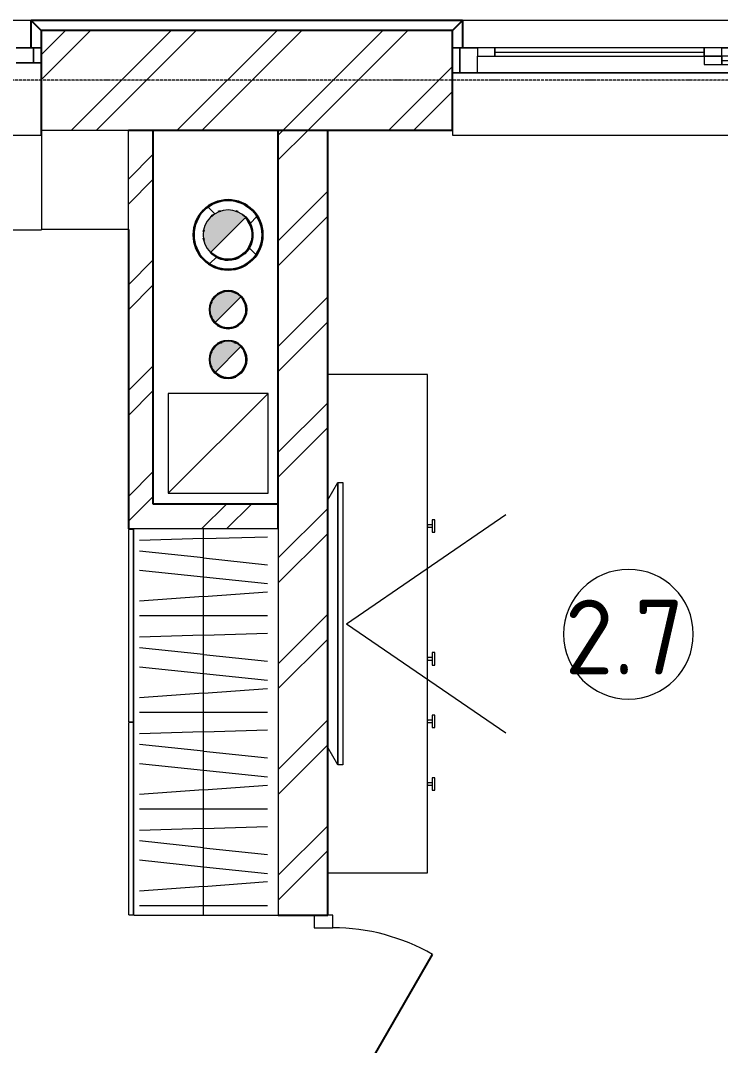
# Model space of a CAD drawing. Header units: millimetres. Extents: x -5016 to 62834, y -6019 to 88916.
# Drawn here: x 54568 to 57375, y 49927 to 54040 of the extents above; entities that cross this region are included whole.
import ezdxf

# ---------------------------------------------------------------- set-up
doc = ezdxf.new("R2010")
doc.units = ezdxf.units.MM
doc.linetypes.add('Осевая 12-2-2', pattern=[16, 12, -2, 0, -2])
for name, color, linetype, lineweight in [('A-AREA-IDEN', 8, 'Continuous', 13), ('A-COLS', 8, 'Continuous', 13), ('A-DETL-GENF', 9, 'Continuous', 13), ('A-DOOR', 8, 'Continuous', 13), ('A-GLAZ', 8, 'Continuous', 13), ('A-WALL', 8, 'Continuous', 13), ('A-WALL-PATT', 8, 'Continuous', 13), ('I-FURN', 9, 'Continuous', 13), ('M-EQPM', 9, 'Continuous', 13), ('S-GRID', 8, 'Continuous', 13), ('АР_подложка', 8, 'Continuous', 13)]:
    doc.layers.add(name, color=color, linetype=linetype, lineweight=lineweight)
doc.layers.add('A-DETL', color=9, linetype='Continuous', lineweight=13, true_color=0xc200a600)
doc.styles.add('GOST Common', font='GOST_Common.ttf', dxfattribs={"height": 300})
pattern_1 = [(45, (0, 0), (-212.132, 212.132), []), (45, (0, 100), (-212.132, 212.132), [])]

# ---------------------------------------------------------------- blocks, each defined once
blk = doc.blocks.new('INT 15 Тумба - INT 15 Тумба-1564459-Этаж 2 - Планировка')
at = {"layer": 'I-FURN'}
for p, q in [((-1000, 200), (-1000, -200)), ((1000, -200), (1000, 200)), ((-1000, -200), (1000, -200)), ((-648, -200), (-648, -221)), ((-645.5, -200), (-648, -200)), ((-647.8, -200), (-648, -200)), ((-638, -200), (-640.5, -200)), ((-638, -200), (-638.2, -200)), ((-638, -221), (-638, -200)), ((-397, -200), (-397, -221)), ((-394.5, -200), (-397, -200)), ((-396.8, -200), (-397, -200)), ((-387, -200), (-389.5, -200)), ((-387, -200), (-387.2, -200)), ((-387, -221), (-387, -200)), ((-146, -200), (-146, -221)), ((-143.5, -200), (-146, -200)), ((-145.8, -200), (-146, -200)), ((-136, -200), (-138.5, -200)), ((-136, -200), (-136.2, -200)), ((-136, -221), (-136, -200)), ((387, -200), (387, -221)), ((389.5, -200), (387, -200)), ((387.2, -200), (387, -200)), ((397, -200), (394.5, -200)), ((397, -200), (396.8, -200)), ((397, -221), (397, -200)), ((-618, -218), (-668, -218)), ((-668, -218), (-668, -230)), ((-668, -230), (-618, -230)), ((-618, -230), (-618, -218)), ((-367, -218), (-417, -218)), ((-417, -218), (-417, -230)), ((-417, -230), (-367, -230)), ((-367, -230), (-367, -218)), ((-116, -218), (-166, -218)), ((-166, -218), (-166, -230)), ((-166, -230), (-116, -230)), ((-116, -230), (-116, -218)), ((417, -218), (367, -218)), ((367, -218), (367, -230)), ((367, -230), (417, -230)), ((417, -230), (417, -218))]:
    blk.add_line(p, q, dxfattribs=at)
blk = doc.blocks.new('ТВ - Плоский экран1 - ТВ 60_ 3-1356783-Этаж 2 - Планировка')
at = {"layer": 'M-EQPM'}
for p, q in [((-570.5, 18.5), (-500.5, 58.5)), ((492.6, 58.5), (562.6, 18.5)), ((-570.5, -1.5), (-570.5, 18.5)), ((-570.5, 18.5), (562.6, 18.5)), ((562.6, 18.5), (-570.5, 18.5)), ((562.6, 18.5), (562.6, -1.5)), ((562.6, -1.5), (-570.5, -1.5)), ((-3.9, -16.5), (-441.8, -655.4)), ((-3.9, -16.5), (433.9, -655.4))]:
    blk.add_line(p, q, dxfattribs=at)
blk = doc.blocks.new('INT 20 Окно раздвижное 3ст - INT 20 Окно раздвижное 3ст 3000-3000-1568856-Этаж 2 - Планировка')
at = {"layer": 'A-GLAZ'}
for p, q in [((1460, 240), (-1460, 240)), ((-1500, 130), (-1400, 130)), ((-1470, 130), (-1500, 130)), ((-1470, 30), (-1470, 130)), ((-1400, 130), (-1470, 130)), ((-1470, 130), (-1470, 30)), ((-1400, 130), (-1470, 130)), ((-1470, 130), (-1470, 30)), ((-1330, 130), (-1400, 130)), ((-1400, 130), (-1400, 96.7)), ((-1330, 96.7), (-1330, 130)), ((-490, 130), (-1330, 130)), ((-1330, 130), (-1330, 96.7)), ((-420, 130), (-490, 130)), ((-490, 130), (-490, 96.7)), ((-490, 96.7), (-490, 130)), ((-420, 96.7), (-420, 130)), ((-420, 130), (1500, 130)), ((1470, 130), (-420, 130)), ((1400, 130), (1400, 63.3)), ((1470, 130), (1400, 130)), ((1500, 130), (1470, 130)), ((1470, 130), (1470, 30)), ((1470, 30), (1470, 130)), ((1470, 30), (1470, 130)), ((-1400, 96.7), (-1330, 96.7)), ((-1400, 30), (-1400, 96.7)), ((-1330, 113.3), (-490, 113.3)), ((-1330, 96.7), (-490, 96.7)), ((-420, 96.7), (-490, 96.7)), ((-490, 96.7), (-490, 63.3)), ((-490, 96.7), (-420, 96.7)), ((-420, 63.3), (-420, 96.7)), ((420, 96.7), (-420, 96.7)), ((-420, 96.7), (-420, 63.3)), ((490, 96.7), (420, 96.7)), ((420, 96.7), (420, 63.3)), ((420, 63.3), (420, 96.7)), ((490, 63.3), (490, 96.7)), ((-490, 63.3), (-420, 63.3)), ((-420, 80), (420, 80)), ((-420, 63.3), (420, 63.3)), ((420, 63.3), (490, 63.3)), ((490, 63.3), (420, 63.3)), ((420, 63.3), (420, 30)), ((490, 30), (490, 63.3)), ((1330, 63.3), (490, 63.3)), ((490, 63.3), (490, 30)), ((490, 46.7), (1330, 46.7)), ((1400, 63.3), (1330, 63.3)), ((1330, 63.3), (1330, 30)), ((1330, 30), (1330, 63.3)), ((1400, 30), (1400, 63.3)), ((-1500, 30), (-1470, 30)), ((420, 30), (-1500, 30)), ((-1470, 30), (420, 30)), ((-1470, 30), (-1400, 30)), ((420, 30), (490, 30)), ((490, 30), (1330, 30)), ((1330, 30), (1400, 30)), ((1500, 30), (1400, 30)), ((1400, 30), (1470, 30)), ((1400, 30), (1470, 30)), ((1470, 30), (1500, 30)), ((-1500, -200), (-1500, -220)), ((1500, -220), (1500, -200)), ((-1500, -220), (1500, -220)), ((850, -240), (880, -210)), ((850, -240), (880, -270)), ((850, -240), (970, -240))]:
    blk.add_line(p, q, dxfattribs=at)
blk = doc.blocks.new('INT 20 Откосы окон снаружи Прямоугольник - INT 20 Откосы окон снаружи Прямоугольник-1566585-Этаж 2 - Планировка')
at = {"layer": 'A-WALL', "lineweight": 25}
for p, q in [((-1476.7, 30), (-1476.7, -80)), ((1443.3, -80), (1443.3, 30))]:
    blk.add_line(p, q, dxfattribs=at)
blk = doc.blocks.new('INT 19 Дверь межкомнатная одностворчатая - 900 х 2370 _800_ Глухое Л-НАР-1569067-Этаж 2 - Планировка')
at = {"layer": 'A-DOOR', "lineweight": 25}
blk.add_line((400, 120), (-292.8, 520), dxfattribs=at)
at = {"layer": 'A-DOOR'}
for p, q in [((-400, 120), (-450, 120)), ((-450, 120), (-450, 45)), ((-400, 45), (-400, 120)), ((400, 45), (400, 120)), ((400, 120), (450, 120)), ((450, 120), (450, 45)), ((-450, 45), (-400, 45)), ((450, 45), (400, 45))]:
    blk.add_line(p, q, dxfattribs=at)
blk.add_arc((400, 120), 800, 150, 180, dxfattribs=at)
blk = doc.blocks.new('INT 20 Окно Прямоугольник 1ст - INT 20 Окно Прямоугольник 1ст 1000-3000h остекление-V7-Этаж 2 - Планировка')
at = {"layer": 'A-GLAZ'}
for p, q in [((460, 240), (-460, 240)), ((-500, 130), (-400, 130)), ((-470, 130), (-500, 130)), ((-470, 70), (-470, 130)), ((-400, 130), (-470, 130)), ((-470, 130), (-470, 70)), ((400, 130), (500, 130)), ((470, 130), (400, 130)), ((500, 130), (470, 130)), ((470, 130), (470, 70)), ((470, 70), (470, 130)), ((-500, 70), (-470, 70)), ((-400, 70), (-500, 70)), ((-470, 70), (-400, 70)), ((500, 70), (400, 70)), ((400, 70), (470, 70)), ((470, 70), (500, 70)), ((500, -220), (500, -200)), ((-500, -220), (500, -220))]:
    blk.add_line(p, q, dxfattribs=at)
blk = doc.blocks.new('INT 20 Откосы окон снаружи Прямоугольник - INT 20 Откосы окон снаружи Прямоугольник-1566574-Этаж 2 - Планировка')
at = {"layer": 'A-WALL', "lineweight": 25}
for p, q in [((-476.7, 30), (-476.7, -80)), ((443.3, -80), (443.3, 30))]:
    blk.add_line(p, q, dxfattribs=at)
blk = doc.blocks.new('INT 18 Шкаф-ящики - INT 18 Шкаф-ящики-1565588-Этаж 2 - Планировка')
at = {"layer": 'I-FURN'}
for p, q in [((500.75, 320), (-500.75, 320)), ((-500.75, 320), (-500.75, 318)), ((500.75, 318), (500.75, 320))]:
    blk.add_line(p, q, dxfattribs=at)
blk = doc.blocks.new('INT 18 Шкаф - INT 18 Шкаф-1609325-Этаж 2 - Планировка')
at = {"layer": 'I-FURN'}
for p, q in [((-174.25, 48), (-174.25, -350)), ((-174.25, 48), (174.25, 48)), ((174.25, -350), (174.25, 48)), ((174.25, -350), (-174.25, -350))]:
    blk.add_line(p, q, dxfattribs=at)
blk = doc.blocks.new('INT 18 Шкаф - INT 18 Шкаф-1610279-Этаж 2 - Планировка')
at = {"layer": 'A-DETL-GENF'}
for p, q in [((-736.3, -307), (-736.3, 207)), ((-658.8, -50), (-677.6, 207)), ((-581.3, -50), (-554.3, 207)), ((-503.8, -50), (-476.8, 207)), ((-426.3, -50), (-434.1, 207)), ((-348.8, -307), (-348.8, 207)), ((-271.3, -50), (-290.1, 207)), ((-193.8, -50), (-166.8, 207)), ((-116.3, -50), (-89.2, 207)), ((-38.8, -50), (-46.6, 207)), ((38.8, -307), (38.8, 207)), ((116.3, -50), (97.4, 207)), ((193.8, -50), (220.8, 207)), ((271.3, -50), (298.3, 207)), ((348.8, -50), (340.9, 207)), ((426.3, -307), (426.3, 207)), ((503.8, -50), (484.9, 207)), ((581.3, -50), (608.3, 207)), ((658.8, -50), (685.8, 207)), ((736.3, -50), (728.4, 207)), ((-775, -50), (-387.5, -50)), ((-658.8, -50), (-639.9, -307)), ((-608.3, -307), (-581.3, -50)), ((-503.8, -50), (-530.8, -307)), ((-426.3, -50), (-418.4, -307)), ((-387.5, -50), (0, -50)), ((-271.3, -50), (-252.4, -307)), ((-220.8, -307), (-193.8, -50)), ((-116.3, -50), (-143.3, -307)), ((-38.8, -50), (-30.9, -307)), ((0, -50), (387.5, -50)), ((116.3, -50), (135.1, -307)), ((166.8, -307), (193.8, -50)), ((271.3, -50), (244.3, -307)), ((348.8, -50), (356.6, -307)), ((387.5, -50), (775, -50)), ((503.8, -50), (522.6, -307)), ((554.3, -307), (581.3, -50)), ((658.8, -50), (631.8, -307)), ((736.3, -50), (744.1, -307))]:
    blk.add_line(p, q, dxfattribs=at)
at = {"layer": 'I-FURN'}
for p, q in [((-773.5, 250), (-0.8, 250)), ((-773.5, 250), (-773.5, 232)), ((-0.8, 232), (-0.8, 250)), ((0.8, 250), (773.5, 250)), ((0.8, 250), (0.8, 232)), ((773.5, 232), (773.5, 250)), ((-775, 230), (-775, -350)), ((-775, 230), (775, 230)), ((-0.8, 232), (-773.5, 232)), ((773.5, 232), (0.8, 232)), ((775, -350), (775, 230)), ((775, -350), (-775, -350))]:
    blk.add_line(p, q, dxfattribs=at)
blk = doc.blocks.new('INT Марка помещения - Номер помещения _ Площадь _ Имя-1615504-Этаж 2 - Планировка')
at = {"layer": 'A-AREA-IDEN'}
for start, end in [(360, 180), (180, 360)]:
    blk.add_arc((0, 0), 2.6, start, end, dxfattribs=at)
blk = doc.blocks.new('АР_plan2')
at = {"layer": 'A-COLS'}
h = blk.add_hatch(dxfattribs=at)
h.set_pattern_fill('FP_4', color=256, style=0, pattern_type=2)
h.set_pattern_definition([(45, (0, 0), (-141.4214, 141.4214), []), (135, (0, 0), (-141.4214, -141.4214), [])])
h.paths.add_polyline_path([(17568.2, 17714.6), (17607.1, 17720.2), (17642.8, 17736.6), (17672.5, 17762.3), (17693.7, 17795.3), (17704.8, 17834.9), (17704.8, 17872.3), (17693.7, 17910), (17672.5, 17943), (17642.8, 17968.7), (17607.1, 17985.1), (17568.2, 17990.6), (17529.3, 17985.1), (17492.2, 17967.5), (17463.9, 17943), (17442.7, 17910), (17431.6, 17872.3), (17431.6, 17833), (17442.7, 17795.3), (17463.9, 17762.3), (17493.6, 17736.6), (17529.3, 17720.2), (17554.5, 17716.6)])
h.paths.add_polyline_path([(17568.2, 17752.6), (17534, 17758.7), (17503.9, 17776), (17481.6, 17802.6), (17471.6, 17826.8), (17468.2, 17852.6), (17471.6, 17878.5), (17481.6, 17902.6), (17497.5, 17923.4), (17518.2, 17939.2), (17542.3, 17949.2), (17568.2, 17952.6), (17594.1, 17949.2), (17618.2, 17939.2), (17638.1, 17922.5), (17654.8, 17902.6), (17666.7, 17870), (17666.5, 17834.9), (17654.8, 17802.6), (17632.5, 17776), (17602.4, 17758.7)])
at = {"layer": 'A-DETL-GENF'}
for points in [[(17497.5, 17781.9), (17638.9, 17923.4), (17618.2, 17939.2), (17594.1, 17949.2), (17568.2, 17952.6), (17542.3, 17949.2), (17518.2, 17939.2), (17497.5, 17923.4), (17481.6, 17902.6), (17471.6, 17878.5), (17468.2, 17852.6), (17471.6, 17826.8), (17481.6, 17802.6)], [(17516.6, 17501), (17619.8, 17604.3), (17604.7, 17615.9), (17587.1, 17623.2), (17568.2, 17625.6), (17549.3, 17623.2), (17531.7, 17615.9), (17516.6, 17604.3), (17505, 17589.1), (17497.4, 17569.7), (17495.2, 17552.6), (17497.7, 17533.7), (17505, 17516.1)], [(17516.6, 17301), (17619.8, 17404.3), (17604.7, 17415.9), (17587.1, 17423.2), (17568.2, 17425.6), (17549.3, 17423.2), (17531.7, 17415.9), (17516.6, 17404.3), (17505, 17389.1), (17497.7, 17371.5), (17495.2, 17352.6), (17497.7, 17333.7), (17505, 17316.1), (17513.9, 17304.5)]]:
    blk.add_hatch(color=256, dxfattribs=at).paths.add_polyline_path(points)
at = {"layer": 'A-WALL-PATT', "lineweight": 9}
h = blk.add_hatch(dxfattribs=at)
h.set_pattern_fill('FP_1', color=256, style=0, pattern_type=2)
h.set_pattern_definition(pattern_1)
h.paths.add_polyline_path([(21468.2, 18272.6), (21968.2, 18272.6), (21968.2, 18672.6), (21468.2, 18672.6)])
h.paths.add_polyline_path([(18096, 18272.6), (18468.2, 18272.6), (18468.2, 18672.6), (16818.2, 18672.6), (16818.2, 18272.6), (17373.9, 18272.6)])
h.paths.add_polyline_path([(15818.2, 18272.6), (15818.2, 18672.6), (14568.2, 18672.6), (14568.2, 18272.6), (15207.8, 18272.6)])
h = blk.add_hatch(dxfattribs=at)
h.set_pattern_fill('FP_1', color=256, style=0, pattern_type=2)
h.set_pattern_definition(pattern_1)
h.paths.add_polyline_path([(17168.2, 16772.6), (17268.2, 16772.6), (17268.2, 18272.6), (17168.2, 18272.6), (17168.2, 17039.3)])
h = blk.add_hatch(dxfattribs=at)
h.set_pattern_fill('FP_1', color=256, style=0, pattern_type=2)
h.set_pattern_definition(pattern_1)
h.paths.add_polyline_path([(17968.2, 13722.6), (17968.2, 14222.6), (17768.2, 14222.6), (17768.2, 13722.6)])
h.paths.add_polyline_path([(17968.2, 15122.6), (17968.2, 18272.6), (17768.2, 18272.6), (17768.2, 16672.6), (17769.7, 16672.6), (17769.7, 15122.6)])
h = blk.add_hatch(dxfattribs=at)
h.set_pattern_fill('FP_1', color=256, style=0, pattern_type=2)
h.set_pattern_definition(pattern_1)
h.paths.add_polyline_path([(17768.2, 16672.6), (17768.2, 16772.6), (17168.2, 16772.6), (17168.2, 16672.6), (17189.7, 16672.6)])
at = {"layer": 'A-COLS', "lineweight": 25}
for centre, radius, start, end in [((17568.2, 17852.6), 140, 90, 270), ((17568.2, 17852.6), 138, 90, 270), ((17568.2, 17852.6), 138, 90, 270), ((17568.2, 17852.6), 140, 270, 90), ((17568.2, 17852.6), 138, 270, 90), ((17568.2, 17852.6), 138, 270, 90), ((17568.2, 17852.6), 100, 126.6454, 132.023), ((17568.2, 17852.6), 100, 126.6454, 132.023), ((17568.2, 17852.6), 100, 107.977, 113.3546), ((17568.2, 17852.6), 100, 107.977, 113.3546), ((17568.2, 17852.6), 100, 66.6454, 72.023), ((17568.2, 17852.6), 100, 66.6454, 72.023), ((17568.2, 17852.6), 100, 47.977, 53.3546), ((17568.2, 17852.6), 100, 47.977, 53.3546), ((17568.2, 17852.6), 100, 270, 44.9617), ((17568.2, 17852.6), 100, 270, 44.9617), ((17568.2, 17852.6), 98, 270, 44.9617), ((17568.2, 17852.6), 100, 167.977, 173.3546), ((17568.2, 17852.6), 100, 167.977, 173.3546), ((17568.2, 17852.6), 100, 186.6454, 192.023), ((17568.2, 17852.6), 100, 186.6454, 192.023), ((17568.2, 17852.6), 100, 224.9617, 270), ((17568.2, 17852.6), 100, 224.9617, 270), ((17568.2, 17852.6), 98, 224.9617, 270), ((17568.2, 17552.6), 75, 90, 270), ((17568.2, 17552.6), 73, 109.9712, 115.0288), ((17568.2, 17552.6), 75, 270, 90), ((17568.2, 17552.6), 73, 270, 45), ((17568.2, 17552.6), 73, 64.9712, 70.0288), ((17568.2, 17552.6), 73, 154.9712, 160.0288), ((17568.2, 17552.6), 73, 199.9712, 205.0288), ((17568.2, 17552.6), 73, 225, 270), ((17568.2, 17352.6), 75, 90, 270), ((17568.2, 17352.6), 73, 109.9712, 115.0288), ((17568.2, 17352.6), 75, 270, 90), ((17568.2, 17352.6), 73, 270, 45), ((17568.2, 17352.6), 73, 64.9712, 70.0288), ((17568.2, 17352.6), 73, 154.9712, 160.0288), ((17568.2, 17352.6), 73, 199.9712, 205.0288), ((17568.2, 17352.6), 73, 225, 270)]:
    blk.add_arc(centre, radius, start, end, dxfattribs=at)
at = {"layer": 'A-DETL', "color": 7}
for p, q in [((17728.4, 17216.8), (17328.4, 17216.8)), ((17328.4, 17216.8), (17328.4, 16816.8)), ((17328.4, 16816.8), (17728.4, 17216.8)), ((17728.4, 16816.8), (17728.4, 17216.8)), ((17328.4, 16816.8), (17728.4, 16816.8))]:
    blk.add_line(p, q, dxfattribs=at)
at = {"layer": 'A-DETL-GENF'}
for p, q in [((17497.5, 17781.9), (17638.9, 17923.4)), ((17516.6, 17501), (17619.8, 17604.3)), ((17516.6, 17301), (17619.8, 17404.3))]:
    blk.add_line(p, q, dxfattribs=at)
for centre, radius in [((17568.2, 17852.6), 100), ((17568.2, 17552.6), 73), ((17568.2, 17352.6), 73)]:
    blk.add_arc(centre, radius, 45, 225, dxfattribs=at)
at = {"layer": 'A-WALL', "lineweight": 25}
for p, q in [((18508.2, 18712.6), (16778.2, 18712.6)), ((16778.2, 18712.6), (16818.2, 18672.6)), ((18468.2, 18672.6), (18508.2, 18712.6)), ((16818.2, 18672.6), (16818.2, 18272.6)), ((18468.2, 18672.6), (16818.2, 18672.6)), ((18468.2, 18272.6), (18468.2, 18672.6)), ((16818.2, 18272.6), (16819.7, 18272.6)), ((17168.2, 18272.6), (18468.2, 18272.6)), ((17268.2, 16772.6), (17268.2, 18272.6)), ((17768.2, 18272.6), (17768.2, 16672.6)), ((17968.2, 15122.6), (17968.2, 18272.6)), ((17168.2, 17874.6), (17168.2, 16672.6)), ((17768.2, 16772.6), (17268.2, 16772.6)), ((17168.2, 16672.6), (17189.7, 16672.6)), ((17769.7, 15122.6), (17968.2, 15122.6))]:
    blk.add_line(p, q, dxfattribs=at)
at = {"layer": 'S-GRID', "color": 251, "linetype": 'Осевая 12-2-2', "true_color": 0x646464}
blk.add_line((23375.6, 18472.6), (-1176.1, 18472.6), dxfattribs=at)
at = {"layer": 'A-AREA-IDEN', "xscale": 99.99999999999993, "yscale": 99.99999999999993, "zscale": 99.99999999999993}
blk.add_blockref('INT Марка помещения - Номер помещения _ Площадь _ Имя-1615504-Этаж 2 - Планировка', (19174.3, 16250.4), dxfattribs=at)
at = {"layer": 'A-DOOR', "lineweight": 25, "rotation": 269.9999999999999}
blk.add_blockref('INT 19 Дверь межкомнатная одностворчатая - 900 х 2370 _800_ Глухое Л-НАР-1569067-Этаж 2 - Планировка', (17868.2, 14672.6), dxfattribs=at)
at = {"layer": 'A-GLAZ'}
for name, p in [('INT 20 Окно Прямоугольник 1ст - INT 20 Окно Прямоугольник 1ст 1000-3000h остекление-V7-Этаж 2 - Планировка', (16318.2, 18472.6)), ('INT 20 Окно раздвижное 3ст - INT 20 Окно раздвижное 3ст 3000-3000-1568856-Этаж 2 - Планировка', (19968.2, 18472.6))]:
    blk.add_blockref(name, p, dxfattribs=at)
at = {"layer": 'A-WALL', "lineweight": 25}
for name, p in [('INT 20 Откосы окон снаружи Прямоугольник - INT 20 Откосы окон снаружи Прямоугольник-1566574-Этаж 2 - Планировка', (16334.9, 18682.6)), ('INT 20 Откосы окон снаружи Прямоугольник - INT 20 Откосы окон снаружи Прямоугольник-1566585-Этаж 2 - Планировка', (19984.9, 18682.6))]:
    blk.add_blockref(name, p, dxfattribs=at)
at = {"layer": 'I-FURN'}
for name, p, rotation in [('INT 18 Шкаф - INT 18 Шкаф-1609325-Этаж 2 - Планировка', (16993.9, 17922.6), 180), ('INT 18 Шкаф-ящики - INT 18 Шкаф-ящики-1565588-Этаж 2 - Планировка', (16318.9, 18192.6), 180), ('INT 15 Тумба - INT 15 Тумба-1564459-Этаж 2 - Планировка', (18168.2, 16292.6), 89.99999999999852), ('INT 18 Шкаф - INT 18 Шкаф-1610279-Этаж 2 - Планировка', (17419.7, 15897.6), 90.00000000000344)]:
    blk.add_blockref(name, p, dxfattribs=dict(at, rotation=rotation))
at = {"layer": 'M-EQPM', "rotation": 89.99999999999895}
blk.add_blockref('ТВ - Плоский экран1 - ТВ 60_ 3-1356783-Этаж 2 - Планировка', (18026.7, 16296.6), dxfattribs=at)
at = {"layer": 'A-AREA-IDEN', "insert": (18918.8, 16389.1), "char_height": 300, "width": 625.316, "attachment_point": 1, "style": 'GOST Common'}
blk.add_mtext('2.7', dxfattribs=at)

msp = doc.modelspace()

# ---------------------------------------------------------------- block references
at = {"layer": 'АР_подложка'}
msp.add_blockref('АР_plan2', (37832, 35327), dxfattribs=at)

doc.saveas('drawing.dxf')
